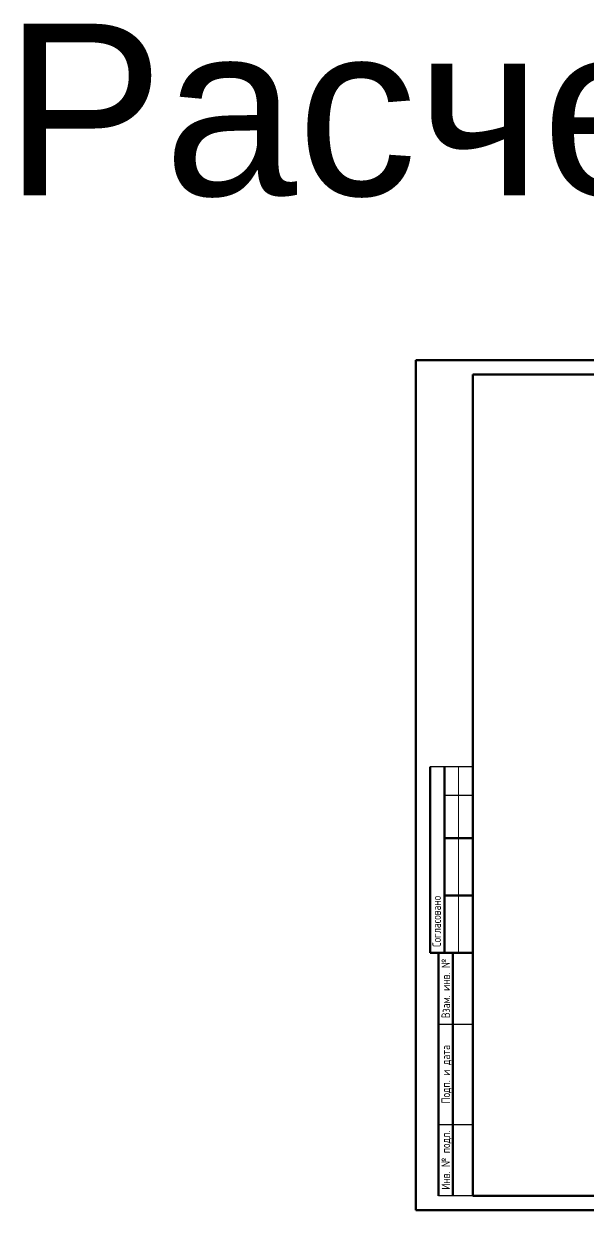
# Model space of a CAD drawing. Header units: millimetres. Extents: x -88595 to 880822, y -1054509 to -148035.
# Drawn here: x 8139 to 27885, y -189497 to -148035 of the extents above; entities that cross this region are included whole.
import ezdxf
from ezdxf.enums import TextEntityAlignment as Align

# ---------------------------------------------------------------- set-up
doc = ezdxf.new("R2010")
doc.units = ezdxf.units.MM
doc.layers.add('отопление разм', color=7, linetype='Continuous')
doc.layers.add('ОФ_рамка', color=7, linetype='Continuous', lineweight=50)
doc.styles.get("Standard").update_dxf_attribs({"font": 'arial.ttf'})
doc.styles.add('ГОСТ 2.304', font='CS_Gost2304.shx')

msp = doc.modelspace()

# ---------------------------------------------------------------- linework, layer by layer
at = {"color": 7, "ltscale": 100}
for p, q in [((23851, -173997), (22351, -173997)), ((22851, -174997), (23851, -174997)), ((22651, -182997), (23851, -182997)), ((22651, -186497), (23851, -186497)), ((23851, -188997), (22651, -188997))]:
    msp.add_line(p, q, dxfattribs=at)
at = {"layer": 'ОФ_рамка', "linetype": 'Continuous', "ltscale": 100}
for p, q in [((21851, -159797), (63851, -159797)), ((21851, -189497), (21851, -159797)), ((23851, -160297), (23851, -188997)), ((63351, -160297), (23851, -160297)), ((63351, -188997), (23851, -188997)), ((21851, -189497), (63851, -189497))]:
    msp.add_line(p, q, dxfattribs=at)
at = {"layer": 'ОФ_рамка', "linetype": 'Continuous'}
for p, q in [((22351, -180497), (22351, -173997)), ((22851, -180497), (22851, -173997)), ((22851, -176497), (23851, -176497)), ((22851, -178497), (23851, -178497)), ((22351, -180497), (23851, -180497)), ((22651, -188997), (22651, -180497)), ((23151, -188997), (23151, -180497))]:
    msp.add_line(p, q, dxfattribs=at)
at = {"layer": 'ОФ_рамка', "linetype": 'Continuous', "lineweight": 5}
msp.add_line((23351, -180497), (23351, -173997), dxfattribs=at)

# ---------------------------------------------------------------- texts
at = {"color": 7, "ltscale": 100, "style": 'ГОСТ 2.304'}
for s, p in [('Подп. и дата', (22901, -184747)), ('Инв. № подл.', (22901, -187747))]:
    msp.add_text(s, height=300, rotation=90, dxfattribs=at).set_placement(p, align=Align.MIDDLE_CENTER)
at = {"layer": 'отопление разм', "color": 32, "ltscale": 100, "true_color": 0xcd6928, "insert": (7451, -148035), "char_height": 6000, "attachment_point": 1}
msp.add_mtext_dynamic_manual_height_columns('Расчет теплопритоков', width=96939.79, gutter_width=12.5, heights=[0], dxfattribs=at)
at = {"layer": 'ОФ_рамка', "linetype": 'Continuous', "lineweight": 5, "style": 'ГОСТ 2.304'}
msp.add_text('Согласовано', height=300, rotation=90, dxfattribs=at).set_placement((22731, -180297))
msp.add_text('Взам. инв. №', height=300, rotation=90, dxfattribs=at).set_placement((22901, -181747), align=Align.MIDDLE_CENTER)

doc.saveas('drawing.dxf')
